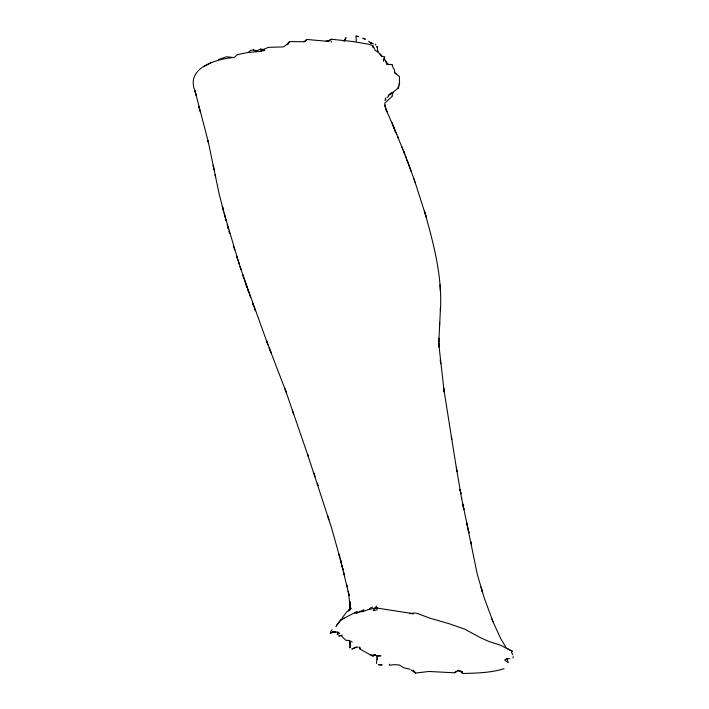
<?xml version="1.0" encoding="UTF-8"?>
<svg xmlns="http://www.w3.org/2000/svg" width="709" height="709" viewBox="0 0 709 709"><rect width="100%" height="100%" fill="white"/><g stroke="black" fill="none" stroke-linecap="round" stroke-linejoin="round"><path stroke-width="1.06" d="M377.463 46.572L377.365 47.441L376.904 46.847L377.463 46.572L377.418 50.091L378.482 52.289M438.906 341.942L438.942 338.025L439.004 347.038L438.942 343.067M438.933 339.283L440.555 306.651L440.395 310.507C442.505 276.519 433.491 243.249 424.363 210.857L426.322 217.326M331.316 42.141L331.36 41.166M439.465 326.849L439.677 322.692M376.568 663.509C375.912 660.744 379.173 655.391 374.68 654.726L372.89 656.1L370.834 655.107L360.101 649.125L359.605 647.033M391.962 64.501L387.947 64.51L391.962 64.501L393.513 68.72L394.346 69.207L394.86 73.151L399.424 76.545L399.513 83.715L398.369 88.208L398.618 86.037M384.597 57.021L383.498 60.965L384.597 57.021L381.921 56.25L378.544 52.59L375.096 50.259L372.801 45.598L368.193 44.153L352.79 41.539L331.2 39.217L327.762 41.042L325.98 41.095M377.197 659.441L377.569 656.224M342.305 635.149L338.716 635.973L341.126 635.681L345.806 640.298L349.129 640.475L350.618 645.314L349.865 647.92L349.865 642.336M349.608 610.387L350.601 603.714M512.97 657.979L513.192 656.649M349.59 610.157L350.468 605.105L349.572 610.289M398.298 86.587L397.926 88.395L389.25 95.148M354.766 613.028L356.742 613.09L357.292 611.424L344.494 617.973M248.318 52.422L261.417 51.376L261.603 50.853L260.682 49.196L256.366 50.835L253.441 49.922L250.738 50.348L248.318 52.422L237.4 54.646L234.404 57.34C216.936 59.184 185.501 67.151 194.94 90.982M393.061 92.533L392.033 95.219L392.547 95.954L385.572 102.397M308.291 456.507L307.582 454.442L331.599 528.01L341.472 563.336L340.24 558.745L349.129 595.622L348.261 591.191L350.317 607.923L349.909 601.604L350.246 608.198L349.112 610.316L350.494 607.046L349.395 610.298L350.29 603.598L350.166 607.719L350.122 602.668L350.237 608.349M344.618 40.936L346.019 37.604L343.812 41.157M288.607 43.391L289.432 41.592L304.117 41.734L305.641 41.219L306.731 39.456L328.666 41.406L331.2 39.217M348.748 611.096L350.078 608.304M385.084 99.233L385.714 97.975M359.224 611.911L362.964 611.575L363.885 609.767L356.742 613.09M256.366 50.835L256.038 51.473L253.441 49.922M349.661 643.994L350.219 642.974M368.432 609.58L376.311 607.95L413.409 613.728L409.589 613.515L415.244 612.993L417.867 613.639L430.053 618.239L448.85 623.628L464.608 629.105L480.48 637.692L488.9 641.468L500.377 645.137L512.51 651.332L511.278 650.756M376.497 606.142L373.28 610.617L377.498 609.705M332.034 629.681L330.438 632.162M348.89 610.316L350.326 608.145M385.049 100.643L385.935 99.313M506.891 658.67L508.256 662.702L504.657 659.999L506.926 658.617L509.86 658.696M335.924 626.703L340.506 620.127M336.598 625.125L341.596 619.09L344.157 618.177L340.781 620.127L342.642 619.054M342.261 617.796L346.453 612.239L351.194 608.189L350.078 609.377M264.413 49.674L262.764 49.869L268.286 47.361L283.52 46.9L287.225 44.259L289.432 41.592M369.416 609.164L370.488 607.932L372.642 607.099M411.282 670.182L415.651 673.045L428.936 671.476L454.416 672.797L455.79 671.583M304.117 41.734L306.731 39.456M387.017 97.62L388.523 96.371M388.169 95.414L391.776 92.445M203.501 66.752L211.3 62.481M332.725 631.905L335.774 631.808L333.478 631.444L330.217 633.465L333.638 631.551M356.113 647.087L351.824 649.072L356.804 647.131L358.293 647.166M454.416 672.797L457.934 670.971L462.472 671.724L462.658 673.497C476.51 673.107 490.85 672.868 504.064 668.667M372.89 656.1L375.362 654.886L374.68 654.726M368.503 609.465L362.964 611.575M218.647 59.503L226.579 56.764L231.905 57.358M356.069 36.124L358.603 36.602L356.069 36.124L356.219 41.219M374.822 608.162L377.622 607.835M261.603 50.853L264.847 50.543L260.682 49.196L261.417 51.376M370.834 655.107L375.362 654.886M338.016 632.136L334.187 632.224L333.478 631.444M457.163 670.368L459.202 670.359M287.225 44.259L288.2 44.295M260.682 49.196L264.324 49.497M410.236 669.323L403.767 667.754L399.397 665.007L394.47 664.652L389.471 665.228L389.392 664.209M373.43 43.807L370.133 42.753L372.19 43.338M327.762 41.042L328.666 41.406M460.832 671.042L462.472 671.724M349.129 640.475L352.231 641.982M511.676 650.942L507.538 648.753M368.565 41.335L371.277 43.01M388.789 64.687L385.758 61.55M459.893 670.989L462.658 673.497M394.319 72.141L396.65 74.436M414.366 671.795L415.501 672.947M412.966 670.067L415.651 673.045M379.714 53.645L381.921 56.25M398.857 83.866L399.389 84.486M376.904 46.847L377.427 47.494M512.837 654.806L511.499 652.333M506.058 647.636L500.572 638.304L493.101 621.944L484.229 597.926L477.334 574.547L466.788 523.189L468.95 532.76L468.312 529.907M375.212 44.126L375.841 45.066M384.411 58.936L386.006 61.621L386.777 64.652M396.81 134.488L385.882 109.106L386.972 111.738L384.863 105.065L385.51 107.75L384.792 102.867M395.844 132.22L404.724 154.013L403.129 149.856M397.714 136.589L398.538 138.556M493.101 621.944L491.514 618.088M269.704 349.236L269.216 347.995L271.148 352.976L266.655 341.215L268.046 345.026M401.976 146.931L402.455 148.154M411.415 171.738L407.019 160.128L414.313 179.962M403.846 151.699L407.702 162.007M270.297 350.733L286.152 392.086L284.655 387.956M245.341 282.696L246.927 287.056L242.744 274.631L267.204 342.722M406.656 159.064L405.468 155.9M252.519 302.867L253.308 304.959M246.307 285.443L247.317 288.111M393.389 126.379L395.516 131.98L391.793 122.108M249.595 294.714L250.525 297.319M307.972 455.568L285.479 390.189M254.336 307.972L255.311 310.746M243.364 276.545L238.428 261.586L239.279 264.306M252.971 304.081L253.955 306.864M414.978 181.867L425.923 216.032M413.967 178.96L415.385 183.055M317.676 484.557L318.049 485.621L317.242 483.254M248.274 290.823L247.769 289.352L249.027 293.101M328.967 519.812L327.664 515.939M313.839 472.885L315.142 476.785M292.312 410.227L293.677 414.34M238.756 262.649L224.328 213.95L226.091 220.614L225.754 219.365M237.293 258.014L236.682 256.1L237.994 260.256M240.608 268.472L240.945 269.517L239.996 266.549M233.296 245.491L234.67 249.896M338.893 554.039L339.771 556.999L339.203 555.067M227.811 226.915L228.378 228.865L227.128 224.54M229.689 233.553L229.016 231.214L229.388 232.508M344.104 573.705L344.423 574.839L343.643 572.074M480.95 586.999L482.28 591.696L481.739 589.764M223.796 211.929L219.285 194.62L208.021 140.559L208.473 142.589L194.94 90.61L196.083 95.201L195.294 92.276M224.744 215.527L222.351 206.443L223.016 209.058M199.273 108.22L198.839 106.572L200.266 112.022M222.626 207.533L223.238 209.988M346.816 584.774L347.304 586.76M215.031 174.609L215.651 177.525M467.266 525.174L461.417 497.505L461.656 498.693L456.374 467.851L456.915 471.467L456.764 470.439M359.755 647.397L360.101 649.125M214.074 169.814L213.223 165.365L213.613 167.413M471.042 541.8L471.529 544.388L471.29 543.076M451.828 439.447L443.967 390.047L438.977 345.602M456.552 469.039L451.358 436.487L451.615 438.251M443.648 387.584L444.188 391.758L443.967 390.047M440.395 360.934L440.661 363.726L440.262 359.56M399.433 81.774L399.566 83.157M372.801 45.598L372.925 47.565M440.023 284.885L440.395 291.496M337.776 632.268L337.209 634.679L339.726 633.305L337.776 632.268M381.965 664.874L378.73 664.767L381.965 664.874M378.562 655.728L376.727 655.728L380.848 655.86L378.562 655.728M365.206 39.11L362.973 38.304L365.206 39.11M343.014 569.726L341.924 565.374L343.014 569.726M463.039 505.482L462.72 504.099L463.934 509.558L463.039 505.482M460.664 492.347L460.044 489.44L460.921 493.827L460.664 492.347"/></g></svg>
